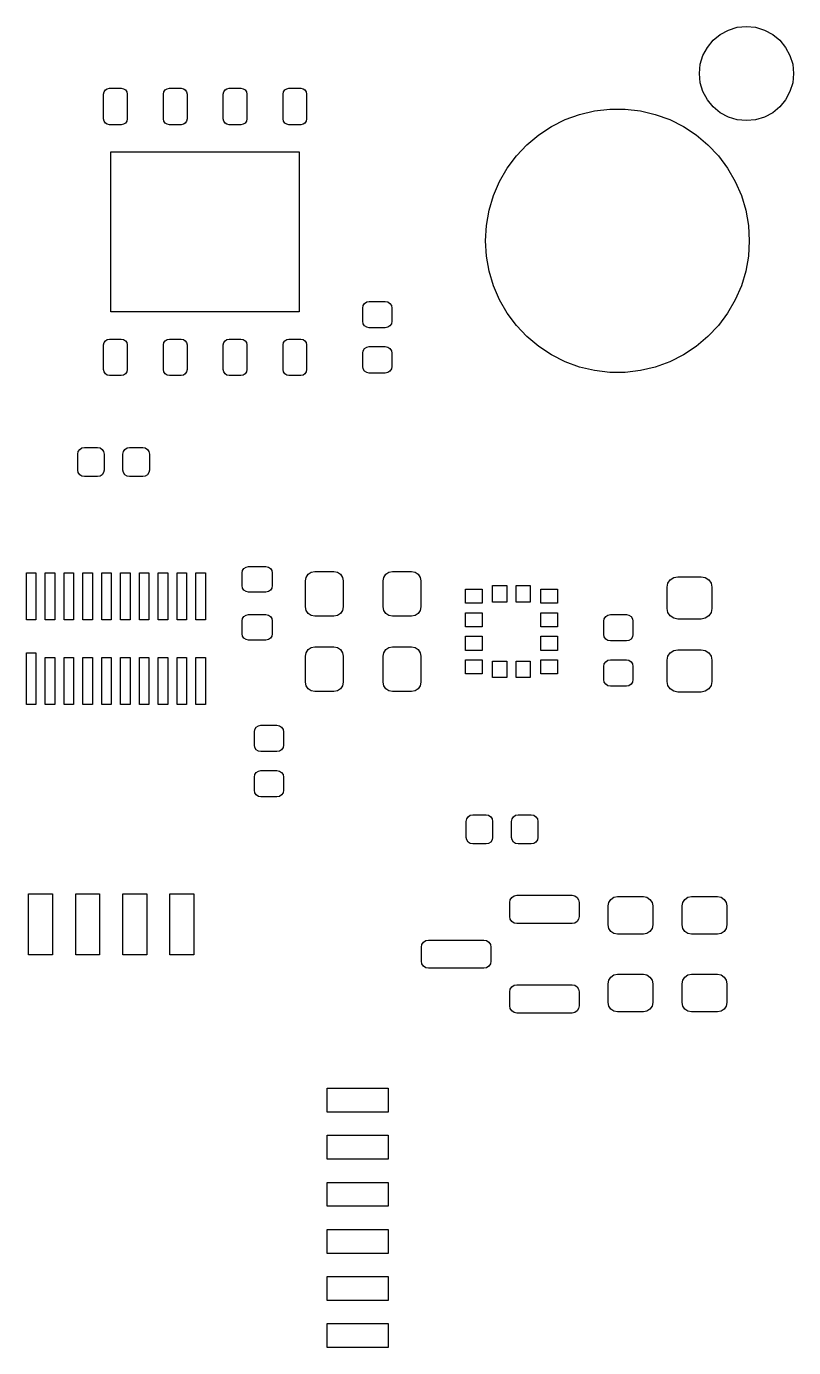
# Model space of a CAD drawing. Extents: x 102.2 to 184.7, y -143.6 to -85.5.
# Drawn here: x 168.45 to 184.74, y -113.5 to -85.45 of the extents above; entities that cross this region are included whole.
import ezdxf

# ---------------------------------------------------------------- set-up
doc = ezdxf.new("R2010")
doc.units = 0
doc.layers.add('BLACK', color=7, linetype='CONTINUOUS')

msp = doc.modelspace()

# ---------------------------------------------------------------- linework, layer by layer
at = {"layer": 'BLACK', "linetype": 'CONTINUOUS'}
for p, q in [((183.184, -85.6185), (183.357, -85.5261)), ((183.357, -85.5261), (183.545, -85.4692)), ((183.545, -85.4692), (183.74, -85.45)), ((183.74, -85.45), (183.935, -85.4692)), ((183.935, -85.4692), (184.123, -85.5261)), ((184.123, -85.5261), (184.296, -85.6185)), ((182.909, -85.8944), (183.033, -85.7429)), ((183.033, -85.7429), (183.184, -85.6185)), ((184.296, -85.6185), (184.447, -85.7429)), ((184.447, -85.7429), (184.571, -85.8944)), ((182.759, -86.2549), (182.816, -86.0673)), ((182.816, -86.0673), (182.909, -85.8944)), ((184.571, -85.8944), (184.664, -86.0673)), ((184.664, -86.0673), (184.721, -86.2549)), ((182.74, -86.45), (182.759, -86.2549)), ((184.721, -86.2549), (184.74, -86.45)), ((182.759, -86.6451), (182.74, -86.45)), ((182.816, -86.8327), (182.759, -86.6451)), ((184.721, -86.6451), (184.664, -86.8327)), ((184.74, -86.45), (184.721, -86.6451)), ((170.09, -86.8875), (170.1, -86.8397)), ((170.09, -87.4125), (170.09, -86.8875)), ((170.1, -86.8397), (170.127, -86.7991)), ((170.127, -86.7991), (170.167, -86.772)), ((170.167, -86.772), (170.215, -86.7625)), ((170.215, -86.7625), (170.465, -86.7625)), ((170.465, -86.7625), (170.513, -86.772)), ((170.513, -86.772), (170.553, -86.7991)), ((170.553, -86.7991), (170.58, -86.8397)), ((170.58, -86.8397), (170.59, -86.8875)), ((170.59, -86.8875), (170.59, -87.4125)), ((171.36, -86.8875), (171.37, -86.8397)), ((171.36, -87.4125), (171.36, -86.8875)), ((171.37, -86.8397), (171.397, -86.7991)), ((171.397, -86.7991), (171.437, -86.772)), ((171.437, -86.772), (171.485, -86.7625)), ((171.485, -86.7625), (171.735, -86.7625)), ((171.735, -86.7625), (171.783, -86.772)), ((171.783, -86.772), (171.823, -86.7991)), ((171.823, -86.7991), (171.85, -86.8397)), ((171.85, -86.8397), (171.86, -86.8875)), ((171.86, -86.8875), (171.86, -87.4125)), ((172.63, -86.8875), (172.64, -86.8397)), ((172.63, -87.4125), (172.63, -86.8875)), ((172.64, -86.8397), (172.667, -86.7991)), ((172.667, -86.7991), (172.707, -86.772)), ((172.707, -86.772), (172.755, -86.7625)), ((172.755, -86.7625), (173.005, -86.7625)), ((173.005, -86.7625), (173.053, -86.772)), ((173.053, -86.772), (173.093, -86.7991)), ((173.093, -86.7991), (173.12, -86.8397)), ((173.12, -86.8397), (173.13, -86.8875)), ((173.13, -86.8875), (173.13, -87.4125)), ((173.9, -86.8875), (173.91, -86.8397)), ((173.9, -87.4125), (173.9, -86.8875)), ((173.91, -86.8397), (173.937, -86.7991)), ((173.937, -86.7991), (173.977, -86.772)), ((173.977, -86.772), (174.025, -86.7625)), ((174.025, -86.7625), (174.275, -86.7625)), ((174.275, -86.7625), (174.323, -86.772)), ((174.323, -86.772), (174.363, -86.7991)), ((174.363, -86.7991), (174.39, -86.8397)), ((174.39, -86.8397), (174.4, -86.8875)), ((174.4, -86.8875), (174.4, -87.4125)), ((182.909, -87.0056), (182.816, -86.8327)), ((184.664, -86.8327), (184.571, -87.0056)), ((180.197, -87.3176), (180.514, -87.2425)), ((180.514, -87.2425), (180.837, -87.2047)), ((180.837, -87.2047), (181.163, -87.2047)), ((181.163, -87.2047), (181.486, -87.2425)), ((181.486, -87.2425), (181.803, -87.3176)), ((183.033, -87.1571), (182.909, -87.0056)), ((183.184, -87.2815), (183.033, -87.1571)), ((184.447, -87.1571), (184.296, -87.2815)), ((184.571, -87.0056), (184.447, -87.1571)), ((170.1, -87.4603), (170.09, -87.4125)), ((170.127, -87.5009), (170.1, -87.4603)), ((170.167, -87.528), (170.127, -87.5009)), ((170.215, -87.5375), (170.167, -87.528)), ((170.513, -87.528), (170.465, -87.5375)), ((170.553, -87.5009), (170.513, -87.528)), ((170.58, -87.4603), (170.553, -87.5009)), ((170.59, -87.4125), (170.58, -87.4603)), ((171.37, -87.4603), (171.36, -87.4125)), ((171.397, -87.5009), (171.37, -87.4603)), ((171.437, -87.528), (171.397, -87.5009)), ((171.485, -87.5375), (171.437, -87.528)), ((171.783, -87.528), (171.735, -87.5375)), ((171.823, -87.5009), (171.783, -87.528)), ((171.85, -87.4603), (171.823, -87.5009)), ((171.86, -87.4125), (171.85, -87.4603)), ((172.64, -87.4603), (172.63, -87.4125)), ((172.667, -87.5009), (172.64, -87.4603)), ((172.707, -87.528), (172.667, -87.5009)), ((172.755, -87.5375), (172.707, -87.528)), ((173.053, -87.528), (173.005, -87.5375)), ((173.093, -87.5009), (173.053, -87.528)), ((173.12, -87.4603), (173.093, -87.5009)), ((173.13, -87.4125), (173.12, -87.4603)), ((173.91, -87.4603), (173.9, -87.4125)), ((173.937, -87.5009), (173.91, -87.4603)), ((173.977, -87.528), (173.937, -87.5009)), ((174.025, -87.5375), (173.977, -87.528)), ((174.323, -87.528), (174.275, -87.5375)), ((174.363, -87.5009), (174.323, -87.528)), ((174.39, -87.4603), (174.363, -87.5009)), ((174.4, -87.4125), (174.39, -87.4603)), ((179.6, -87.5751), (179.891, -87.429)), ((179.891, -87.429), (180.197, -87.3176)), ((181.803, -87.3176), (182.109, -87.429)), ((182.109, -87.429), (182.4, -87.5751)), ((183.357, -87.3739), (183.184, -87.2815)), ((183.545, -87.4308), (183.357, -87.3739)), ((183.74, -87.45), (183.545, -87.4308)), ((183.935, -87.4308), (183.74, -87.45)), ((184.123, -87.3739), (183.935, -87.4308)), ((184.296, -87.2815), (184.123, -87.3739)), ((170.465, -87.5375), (170.215, -87.5375)), ((171.735, -87.5375), (171.485, -87.5375)), ((173.005, -87.5375), (172.755, -87.5375)), ((174.275, -87.5375), (174.025, -87.5375)), ((179.079, -87.9634), (179.328, -87.7541)), ((179.328, -87.7541), (179.6, -87.5751)), ((182.4, -87.5751), (182.672, -87.7541)), ((182.672, -87.7541), (182.921, -87.9634)), ((178.855, -88.2002), (179.079, -87.9634)), ((182.921, -87.9634), (183.145, -88.2002)), ((170.245, -91.5125), (170.245, -88.1125)), ((170.245, -88.1125), (174.245, -88.1125)), ((174.245, -88.1125), (174.245, -91.5125)), ((178.661, -88.4614), (178.855, -88.2002)), ((183.145, -88.2002), (183.339, -88.4614)), ((178.498, -88.7434), (178.661, -88.4614)), ((183.339, -88.4614), (183.502, -88.7434)), ((178.369, -89.0423), (178.498, -88.7434)), ((183.502, -88.7434), (183.631, -89.0423)), ((178.275, -89.3543), (178.369, -89.0423)), ((183.631, -89.0423), (183.725, -89.3543)), ((178.219, -89.6749), (178.275, -89.3543)), ((183.725, -89.3543), (183.781, -89.6749)), ((178.2, -90), (178.219, -89.6749)), ((183.781, -89.6749), (183.8, -90)), ((178.219, -90.3251), (178.2, -90)), ((183.8, -90), (183.781, -90.3251)), ((178.275, -90.6457), (178.219, -90.3251)), ((183.781, -90.3251), (183.725, -90.6457)), ((178.369, -90.9577), (178.275, -90.6457)), ((183.725, -90.6457), (183.631, -90.9577)), ((178.498, -91.2566), (178.369, -90.9577)), ((183.631, -90.9577), (183.502, -91.2566)), ((175.59, -91.43), (175.601, -91.3764)), ((175.59, -91.71), (175.59, -91.43)), ((175.601, -91.3764), (175.631, -91.331)), ((175.631, -91.331), (175.676, -91.3007)), ((175.676, -91.3007), (175.73, -91.29)), ((175.73, -91.29), (176.07, -91.29)), ((176.07, -91.29), (176.124, -91.3007)), ((176.124, -91.3007), (176.169, -91.331)), ((176.169, -91.331), (176.199, -91.3764)), ((176.199, -91.3764), (176.21, -91.43)), ((176.21, -91.43), (176.21, -91.71)), ((178.661, -91.5386), (178.498, -91.2566)), ((183.502, -91.2566), (183.339, -91.5386)), ((174.245, -91.5125), (170.245, -91.5125)), ((175.601, -91.7636), (175.59, -91.71)), ((176.21, -91.71), (176.199, -91.7636)), ((178.855, -91.7998), (178.661, -91.5386)), ((183.339, -91.5386), (183.145, -91.7998)), ((175.631, -91.809), (175.601, -91.7636)), ((175.676, -91.8393), (175.631, -91.809)), ((175.73, -91.85), (175.676, -91.8393)), ((176.07, -91.85), (175.73, -91.85)), ((176.124, -91.8393), (176.07, -91.85)), ((176.169, -91.809), (176.124, -91.8393)), ((176.199, -91.7636), (176.169, -91.809)), ((179.079, -92.0366), (178.855, -91.7998)), ((183.145, -91.7998), (182.921, -92.0366)), ((170.09, -92.2125), (170.1, -92.1647)), ((170.09, -92.7375), (170.09, -92.2125)), ((170.1, -92.1647), (170.127, -92.1241)), ((170.127, -92.1241), (170.167, -92.097)), ((170.167, -92.097), (170.215, -92.0875)), ((170.215, -92.0875), (170.465, -92.0875)), ((170.465, -92.0875), (170.513, -92.097)), ((170.513, -92.097), (170.553, -92.1241)), ((170.553, -92.1241), (170.58, -92.1647)), ((170.58, -92.1647), (170.59, -92.2125)), ((170.59, -92.2125), (170.59, -92.7375)), ((171.36, -92.2125), (171.37, -92.1647)), ((171.36, -92.7375), (171.36, -92.2125)), ((171.37, -92.1647), (171.397, -92.1241)), ((171.397, -92.1241), (171.437, -92.097)), ((171.437, -92.097), (171.485, -92.0875)), ((171.485, -92.0875), (171.735, -92.0875)), ((171.735, -92.0875), (171.783, -92.097)), ((171.783, -92.097), (171.823, -92.1241)), ((171.823, -92.1241), (171.85, -92.1647)), ((171.85, -92.1647), (171.86, -92.2125)), ((171.86, -92.2125), (171.86, -92.7375)), ((172.63, -92.2125), (172.64, -92.1647)), ((172.63, -92.7375), (172.63, -92.2125)), ((172.64, -92.1647), (172.667, -92.1241)), ((172.667, -92.1241), (172.707, -92.097)), ((172.707, -92.097), (172.755, -92.0875)), ((172.755, -92.0875), (173.005, -92.0875)), ((173.005, -92.0875), (173.053, -92.097)), ((173.053, -92.097), (173.093, -92.1241)), ((173.093, -92.1241), (173.12, -92.1647)), ((173.12, -92.1647), (173.13, -92.2125)), ((173.13, -92.2125), (173.13, -92.7375)), ((173.9, -92.2125), (173.91, -92.1647)), ((173.9, -92.7375), (173.9, -92.2125)), ((173.91, -92.1647), (173.937, -92.1241)), ((173.937, -92.1241), (173.977, -92.097)), ((173.977, -92.097), (174.025, -92.0875)), ((174.025, -92.0875), (174.275, -92.0875)), ((174.275, -92.0875), (174.323, -92.097)), ((174.323, -92.097), (174.363, -92.1241)), ((174.363, -92.1241), (174.39, -92.1647)), ((174.39, -92.1647), (174.4, -92.2125)), ((174.4, -92.2125), (174.4, -92.7375)), ((175.601, -92.3364), (175.631, -92.291)), ((175.631, -92.291), (175.676, -92.2607)), ((175.676, -92.2607), (175.73, -92.25)), ((175.73, -92.25), (176.07, -92.25)), ((176.07, -92.25), (176.124, -92.2607)), ((176.124, -92.2607), (176.169, -92.291)), ((176.169, -92.291), (176.199, -92.3364)), ((179.328, -92.2459), (179.079, -92.0366)), ((179.6, -92.4249), (179.328, -92.2459)), ((182.672, -92.2459), (182.4, -92.4249)), ((182.921, -92.0366), (182.672, -92.2459)), ((175.59, -92.39), (175.601, -92.3364)), ((175.59, -92.67), (175.59, -92.39)), ((176.199, -92.3364), (176.21, -92.39)), ((176.21, -92.39), (176.21, -92.67)), ((179.891, -92.571), (179.6, -92.4249)), ((180.197, -92.6824), (179.891, -92.571)), ((182.109, -92.571), (181.803, -92.6824)), ((182.4, -92.4249), (182.109, -92.571)), ((170.1, -92.7853), (170.09, -92.7375)), ((170.127, -92.8259), (170.1, -92.7853)), ((170.167, -92.853), (170.127, -92.8259)), ((170.215, -92.8625), (170.167, -92.853)), ((170.513, -92.853), (170.465, -92.8625)), ((170.553, -92.8259), (170.513, -92.853)), ((170.58, -92.7853), (170.553, -92.8259)), ((170.59, -92.7375), (170.58, -92.7853)), ((171.37, -92.7853), (171.36, -92.7375)), ((171.397, -92.8259), (171.37, -92.7853)), ((171.437, -92.853), (171.397, -92.8259)), ((171.485, -92.8625), (171.437, -92.853)), ((171.783, -92.853), (171.735, -92.8625)), ((171.823, -92.8259), (171.783, -92.853)), ((171.85, -92.7853), (171.823, -92.8259)), ((171.86, -92.7375), (171.85, -92.7853)), ((172.64, -92.7853), (172.63, -92.7375)), ((172.667, -92.8259), (172.64, -92.7853)), ((172.707, -92.853), (172.667, -92.8259)), ((172.755, -92.8625), (172.707, -92.853)), ((173.053, -92.853), (173.005, -92.8625)), ((173.093, -92.8259), (173.053, -92.853)), ((173.12, -92.7853), (173.093, -92.8259)), ((173.13, -92.7375), (173.12, -92.7853)), ((173.91, -92.7853), (173.9, -92.7375)), ((173.937, -92.8259), (173.91, -92.7853)), ((173.977, -92.853), (173.937, -92.8259)), ((174.025, -92.8625), (173.977, -92.853)), ((174.323, -92.853), (174.275, -92.8625)), ((174.363, -92.8259), (174.323, -92.853)), ((174.39, -92.7853), (174.363, -92.8259)), ((174.4, -92.7375), (174.39, -92.7853)), ((175.601, -92.7236), (175.59, -92.67)), ((175.631, -92.769), (175.601, -92.7236)), ((175.676, -92.7993), (175.631, -92.769)), ((175.73, -92.81), (175.676, -92.7993)), ((176.07, -92.81), (175.73, -92.81)), ((176.124, -92.7993), (176.07, -92.81)), ((176.169, -92.769), (176.124, -92.7993)), ((176.199, -92.7236), (176.169, -92.769)), ((176.21, -92.67), (176.199, -92.7236)), ((180.514, -92.7575), (180.197, -92.6824)), ((180.837, -92.7953), (180.514, -92.7575)), ((181.163, -92.7953), (180.837, -92.7953)), ((181.486, -92.7575), (181.163, -92.7953)), ((181.803, -92.6824), (181.486, -92.7575)), ((170.465, -92.8625), (170.215, -92.8625)), ((171.735, -92.8625), (171.485, -92.8625)), ((173.005, -92.8625), (172.755, -92.8625)), ((174.275, -92.8625), (174.025, -92.8625)), ((169.54, -94.53), (169.551, -94.4764)), ((169.54, -94.87), (169.54, -94.53)), ((169.551, -94.4764), (169.581, -94.431)), ((169.581, -94.431), (169.626, -94.4007)), ((169.626, -94.4007), (169.68, -94.39)), ((169.68, -94.39), (169.96, -94.39)), ((169.96, -94.39), (170.014, -94.4007)), ((170.014, -94.4007), (170.059, -94.431)), ((170.059, -94.431), (170.089, -94.4764)), ((170.089, -94.4764), (170.1, -94.53)), ((170.1, -94.53), (170.1, -94.87)), ((170.5, -94.53), (170.511, -94.4764)), ((170.5, -94.87), (170.5, -94.53)), ((170.511, -94.4764), (170.541, -94.431)), ((170.541, -94.431), (170.586, -94.4007)), ((170.586, -94.4007), (170.64, -94.39)), ((170.64, -94.39), (170.92, -94.39)), ((170.92, -94.39), (170.974, -94.4007)), ((170.974, -94.4007), (171.019, -94.431)), ((171.019, -94.431), (171.049, -94.4764)), ((171.049, -94.4764), (171.06, -94.53)), ((171.06, -94.53), (171.06, -94.87)), ((169.551, -94.9236), (169.54, -94.87)), ((169.581, -94.969), (169.551, -94.9236)), ((169.626, -94.9993), (169.581, -94.969)), ((169.68, -95.01), (169.626, -94.9993)), ((169.96, -95.01), (169.68, -95.01)), ((170.014, -94.9993), (169.96, -95.01)), ((170.059, -94.969), (170.014, -94.9993)), ((170.089, -94.9236), (170.059, -94.969)), ((170.1, -94.87), (170.089, -94.9236)), ((170.511, -94.9236), (170.5, -94.87)), ((170.541, -94.969), (170.511, -94.9236)), ((170.586, -94.9993), (170.541, -94.969)), ((170.64, -95.01), (170.586, -94.9993)), ((170.92, -95.01), (170.64, -95.01)), ((170.974, -94.9993), (170.92, -95.01)), ((171.019, -94.969), (170.974, -94.9993)), ((171.049, -94.9236), (171.019, -94.969)), ((171.06, -94.87), (171.049, -94.9236)), ((168.45, -98.05), (168.45, -97.05)), ((168.45, -97.05), (168.65, -97.05)), ((168.65, -97.05), (168.65, -98.05)), ((168.85, -98.05), (168.85, -97.05)), ((168.85, -97.05), (169.05, -97.05)), ((169.05, -97.05), (169.05, -98.05)), ((169.25, -98.05), (169.25, -97.05)), ((169.25, -97.05), (169.45, -97.05)), ((169.45, -97.05), (169.45, -98.05)), ((169.65, -98.05), (169.65, -97.05)), ((169.65, -97.05), (169.85, -97.05)), ((169.85, -97.05), (169.85, -98.05)), ((170.05, -98.05), (170.05, -97.05)), ((170.05, -97.05), (170.25, -97.05)), ((170.25, -97.05), (170.25, -98.05)), ((170.45, -98.05), (170.45, -97.05)), ((170.45, -97.05), (170.65, -97.05)), ((170.65, -97.05), (170.65, -98.05)), ((170.85, -98.05), (170.85, -97.05)), ((170.85, -97.05), (171.05, -97.05)), ((171.05, -97.05), (171.05, -98.05)), ((171.25, -98.05), (171.25, -97.05)), ((171.25, -97.05), (171.45, -97.05)), ((171.45, -97.05), (171.45, -98.05)), ((171.65, -98.05), (171.65, -97.05)), ((171.65, -97.05), (171.85, -97.05)), ((171.85, -97.05), (171.85, -98.05)), ((172.05, -98.05), (172.05, -97.05)), ((172.05, -97.05), (172.25, -97.05)), ((172.25, -97.05), (172.25, -98.05)), ((173.03, -97.055), (173.04, -97.0033)), ((173.03, -97.325), (173.03, -97.055)), ((173.04, -97.0033), (173.07, -96.9595)), ((173.07, -96.9595), (173.113, -96.9303)), ((173.113, -96.9303), (173.165, -96.92)), ((173.165, -96.92), (173.535, -96.92)), ((173.535, -96.92), (173.587, -96.9303)), ((173.587, -96.9303), (173.63, -96.9595)), ((173.63, -96.9595), (173.66, -97.0033)), ((173.66, -97.0033), (173.67, -97.055)), ((173.67, -97.055), (173.67, -97.325)), ((174.434, -97.0836), (174.498, -97.0402)), ((174.498, -97.0402), (174.575, -97.025)), ((174.575, -97.025), (174.975, -97.025)), ((174.975, -97.025), (175.052, -97.0402)), ((175.052, -97.0402), (175.116, -97.0836)), ((176.084, -97.0836), (176.148, -97.0402)), ((176.148, -97.0402), (176.225, -97.025)), ((176.225, -97.025), (176.625, -97.025)), ((176.625, -97.025), (176.702, -97.0402)), ((176.702, -97.0402), (176.766, -97.0836)), ((173.04, -97.3767), (173.03, -97.325)), ((173.67, -97.325), (173.66, -97.3767)), ((174.375, -97.225), (174.39, -97.1485)), ((174.375, -97.775), (174.375, -97.225)), ((174.39, -97.1485), (174.434, -97.0836)), ((175.116, -97.0836), (175.16, -97.1485)), ((175.16, -97.1485), (175.175, -97.225)), ((175.175, -97.225), (175.175, -97.775)), ((176.025, -97.225), (176.04, -97.1485)), ((176.025, -97.775), (176.025, -97.225)), ((176.04, -97.1485), (176.084, -97.0836)), ((176.766, -97.0836), (176.81, -97.1485)), ((176.81, -97.1485), (176.825, -97.225)), ((176.825, -97.225), (176.825, -97.775)), ((178.35, -97.675), (178.35, -97.325)), ((178.35, -97.325), (178.65, -97.325)), ((178.65, -97.325), (178.65, -97.675)), ((178.85, -97.675), (178.85, -97.325)), ((178.85, -97.325), (179.15, -97.325)), ((179.15, -97.325), (179.15, -97.675)), ((182.055, -97.36), (182.072, -97.2739)), ((182.072, -97.2739), (182.121, -97.2009)), ((182.121, -97.2009), (182.194, -97.1521)), ((182.194, -97.1521), (182.28, -97.135)), ((182.28, -97.135), (182.78, -97.135)), ((182.78, -97.135), (182.866, -97.1521)), ((182.866, -97.1521), (182.939, -97.2009)), ((182.939, -97.2009), (182.988, -97.2739)), ((182.988, -97.2739), (183.005, -97.36)), ((173.07, -97.4205), (173.04, -97.3767)), ((173.113, -97.4497), (173.07, -97.4205)), ((173.165, -97.46), (173.113, -97.4497)), ((173.535, -97.46), (173.165, -97.46)), ((173.587, -97.4497), (173.535, -97.46)), ((173.63, -97.4205), (173.587, -97.4497)), ((173.66, -97.3767), (173.63, -97.4205)), ((177.775, -97.7), (177.775, -97.4)), ((177.775, -97.4), (178.125, -97.4)), ((178.125, -97.4), (178.125, -97.7)), ((179.375, -97.7), (179.375, -97.4)), ((179.375, -97.4), (179.725, -97.4)), ((179.725, -97.4), (179.725, -97.7)), ((182.055, -97.81), (182.055, -97.36)), ((183.005, -97.36), (183.005, -97.81)), ((174.39, -97.8515), (174.375, -97.775)), ((174.434, -97.9164), (174.39, -97.8515)), ((175.16, -97.8515), (175.116, -97.9164)), ((175.175, -97.775), (175.16, -97.8515)), ((176.04, -97.8515), (176.025, -97.775)), ((176.084, -97.9164), (176.04, -97.8515)), ((176.81, -97.8515), (176.766, -97.9164)), ((176.825, -97.775), (176.81, -97.8515)), ((178.125, -97.7), (177.775, -97.7)), ((177.775, -98.2), (177.775, -97.9)), ((177.775, -97.9), (178.125, -97.9)), ((178.125, -97.9), (178.125, -98.2)), ((178.65, -97.675), (178.35, -97.675)), ((179.15, -97.675), (178.85, -97.675)), ((179.725, -97.7), (179.375, -97.7)), ((179.375, -98.2), (179.375, -97.9)), ((179.375, -97.9), (179.725, -97.9)), ((179.725, -97.9), (179.725, -98.2)), ((182.072, -97.8961), (182.055, -97.81)), ((182.121, -97.9691), (182.072, -97.8961)), ((182.988, -97.8961), (182.939, -97.9691)), ((183.005, -97.81), (182.988, -97.8961)), ((168.65, -98.05), (168.45, -98.05)), ((169.05, -98.05), (168.85, -98.05)), ((169.45, -98.05), (169.25, -98.05)), ((169.85, -98.05), (169.65, -98.05)), ((170.25, -98.05), (170.05, -98.05)), ((170.65, -98.05), (170.45, -98.05)), ((171.05, -98.05), (170.85, -98.05)), ((171.45, -98.05), (171.25, -98.05)), ((171.85, -98.05), (171.65, -98.05)), ((172.25, -98.05), (172.05, -98.05)), ((173.03, -98.075), (173.04, -98.0233)), ((173.03, -98.345), (173.03, -98.075)), ((173.04, -98.0233), (173.07, -97.9795)), ((173.07, -97.9795), (173.113, -97.9503)), ((173.113, -97.9503), (173.165, -97.94)), ((173.165, -97.94), (173.535, -97.94)), ((173.535, -97.94), (173.587, -97.9503)), ((173.587, -97.9503), (173.63, -97.9795)), ((173.63, -97.9795), (173.66, -98.0233)), ((173.66, -98.0233), (173.67, -98.075)), ((173.67, -98.075), (173.67, -98.345)), ((174.498, -97.9598), (174.434, -97.9164)), ((174.575, -97.975), (174.498, -97.9598)), ((174.975, -97.975), (174.575, -97.975)), ((175.052, -97.9598), (174.975, -97.975)), ((175.116, -97.9164), (175.052, -97.9598)), ((176.148, -97.9598), (176.084, -97.9164)), ((176.225, -97.975), (176.148, -97.9598)), ((176.625, -97.975), (176.225, -97.975)), ((176.702, -97.9598), (176.625, -97.975)), ((176.766, -97.9164), (176.702, -97.9598)), ((180.71, -98.08), (180.721, -98.0264)), ((180.71, -98.36), (180.71, -98.08)), ((180.721, -98.0264), (180.751, -97.981)), ((180.751, -97.981), (180.796, -97.9507)), ((180.796, -97.9507), (180.85, -97.94)), ((180.85, -97.94), (181.19, -97.94)), ((181.19, -97.94), (181.244, -97.9507)), ((181.244, -97.9507), (181.289, -97.981)), ((181.289, -97.981), (181.319, -98.0264)), ((181.319, -98.0264), (181.33, -98.08)), ((181.33, -98.08), (181.33, -98.36)), ((182.194, -98.0179), (182.121, -97.9691)), ((182.28, -98.035), (182.194, -98.0179)), ((182.78, -98.035), (182.28, -98.035)), ((182.866, -98.0179), (182.78, -98.035)), ((182.939, -97.9691), (182.866, -98.0179)), ((173.04, -98.3967), (173.03, -98.345)), ((173.07, -98.4405), (173.04, -98.3967)), ((173.113, -98.4697), (173.07, -98.4405)), ((173.63, -98.4405), (173.587, -98.4697)), ((173.66, -98.3967), (173.63, -98.4405)), ((173.67, -98.345), (173.66, -98.3967)), ((178.125, -98.2), (177.775, -98.2)), ((177.775, -98.7), (177.775, -98.4)), ((177.775, -98.4), (178.125, -98.4)), ((178.125, -98.4), (178.125, -98.7)), ((179.725, -98.2), (179.375, -98.2)), ((179.375, -98.7), (179.375, -98.4)), ((179.375, -98.4), (179.725, -98.4)), ((179.725, -98.4), (179.725, -98.7)), ((180.721, -98.4136), (180.71, -98.36)), ((180.751, -98.459), (180.721, -98.4136)), ((180.796, -98.4893), (180.751, -98.459)), ((181.289, -98.459), (181.244, -98.4893)), ((181.319, -98.4136), (181.289, -98.459)), ((181.33, -98.36), (181.319, -98.4136)), ((168.45, -99.85), (168.45, -98.75)), ((168.45, -98.75), (168.65, -98.75)), ((168.65, -98.75), (168.65, -99.85)), ((173.165, -98.48), (173.113, -98.4697)), ((173.535, -98.48), (173.165, -98.48)), ((173.587, -98.4697), (173.535, -98.48)), ((174.375, -98.825), (174.39, -98.7485)), ((174.39, -98.7485), (174.434, -98.6836)), ((174.434, -98.6836), (174.498, -98.6402)), ((174.498, -98.6402), (174.575, -98.625)), ((174.575, -98.625), (174.975, -98.625)), ((174.975, -98.625), (175.052, -98.6402)), ((175.052, -98.6402), (175.116, -98.6836)), ((175.116, -98.6836), (175.16, -98.7485)), ((175.16, -98.7485), (175.175, -98.825)), ((176.025, -98.825), (176.04, -98.7485)), ((176.04, -98.7485), (176.084, -98.6836)), ((176.084, -98.6836), (176.148, -98.6402)), ((176.148, -98.6402), (176.225, -98.625)), ((176.225, -98.625), (176.625, -98.625)), ((176.625, -98.625), (176.702, -98.6402)), ((176.702, -98.6402), (176.766, -98.6836)), ((176.766, -98.6836), (176.81, -98.7485)), ((176.81, -98.7485), (176.825, -98.825)), ((178.125, -98.7), (177.775, -98.7)), ((179.725, -98.7), (179.375, -98.7)), ((180.85, -98.5), (180.796, -98.4893)), ((181.19, -98.5), (180.85, -98.5)), ((181.244, -98.4893), (181.19, -98.5)), ((182.121, -98.7509), (182.194, -98.7021)), ((182.194, -98.7021), (182.28, -98.685)), ((182.28, -98.685), (182.78, -98.685)), ((182.78, -98.685), (182.866, -98.7021)), ((182.866, -98.7021), (182.939, -98.7509)), ((168.85, -99.85), (168.85, -98.85)), ((168.85, -98.85), (169.05, -98.85)), ((169.05, -98.85), (169.05, -99.85)), ((169.25, -99.85), (169.25, -98.85)), ((169.25, -98.85), (169.45, -98.85)), ((169.45, -98.85), (169.45, -99.85)), ((169.65, -99.85), (169.65, -98.85)), ((169.65, -98.85), (169.85, -98.85)), ((169.85, -98.85), (169.85, -99.85)), ((170.05, -99.85), (170.05, -98.85)), ((170.05, -98.85), (170.25, -98.85)), ((170.25, -98.85), (170.25, -99.85)), ((170.45, -99.85), (170.45, -98.85)), ((170.45, -98.85), (170.65, -98.85)), ((170.65, -98.85), (170.65, -99.85)), ((170.85, -99.85), (170.85, -98.85)), ((170.85, -98.85), (171.05, -98.85)), ((171.05, -98.85), (171.05, -99.85)), ((171.25, -99.85), (171.25, -98.85)), ((171.25, -98.85), (171.45, -98.85)), ((171.45, -98.85), (171.45, -99.85)), ((171.65, -99.85), (171.65, -98.85)), ((171.65, -98.85), (171.85, -98.85)), ((171.85, -98.85), (171.85, -99.85)), ((172.05, -99.85), (172.05, -98.85)), ((172.05, -98.85), (172.25, -98.85)), ((172.25, -98.85), (172.25, -99.85)), ((174.375, -99.375), (174.375, -98.825)), ((175.175, -98.825), (175.175, -99.375)), ((176.025, -99.375), (176.025, -98.825)), ((176.825, -98.825), (176.825, -99.375)), ((177.775, -99.2), (177.775, -98.9)), ((177.775, -98.9), (178.125, -98.9)), ((178.125, -98.9), (178.125, -99.2)), ((178.35, -99.275), (178.35, -98.925)), ((178.35, -98.925), (178.65, -98.925)), ((178.65, -98.925), (178.65, -99.275)), ((178.85, -99.275), (178.85, -98.925)), ((178.85, -98.925), (179.15, -98.925)), ((179.15, -98.925), (179.15, -99.275)), ((179.375, -99.2), (179.375, -98.9)), ((179.375, -98.9), (179.725, -98.9)), ((179.725, -98.9), (179.725, -99.2)), ((180.71, -99.04), (180.721, -98.9864)), ((180.721, -98.9864), (180.751, -98.941)), ((180.751, -98.941), (180.796, -98.9107)), ((180.796, -98.9107), (180.85, -98.9)), ((180.85, -98.9), (181.19, -98.9)), ((181.19, -98.9), (181.244, -98.9107)), ((181.244, -98.9107), (181.289, -98.941)), ((181.289, -98.941), (181.319, -98.9864)), ((181.319, -98.9864), (181.33, -99.04)), ((182.055, -98.91), (182.072, -98.8239)), ((182.055, -99.36), (182.055, -98.91)), ((182.072, -98.8239), (182.121, -98.7509)), ((182.939, -98.7509), (182.988, -98.8239)), ((182.988, -98.8239), (183.005, -98.91)), ((183.005, -98.91), (183.005, -99.36)), ((178.125, -99.2), (177.775, -99.2)), ((178.65, -99.275), (178.35, -99.275)), ((179.15, -99.275), (178.85, -99.275)), ((179.725, -99.2), (179.375, -99.2)), ((180.71, -99.32), (180.71, -99.04)), ((181.33, -99.04), (181.33, -99.32)), ((174.39, -99.4515), (174.375, -99.375)), ((174.434, -99.5164), (174.39, -99.4515)), ((174.498, -99.5598), (174.434, -99.5164)), ((174.575, -99.575), (174.498, -99.5598)), ((174.975, -99.575), (174.575, -99.575)), ((175.052, -99.5598), (174.975, -99.575)), ((175.116, -99.5164), (175.052, -99.5598)), ((175.16, -99.4515), (175.116, -99.5164)), ((175.175, -99.375), (175.16, -99.4515)), ((176.04, -99.4515), (176.025, -99.375)), ((176.084, -99.5164), (176.04, -99.4515)), ((176.148, -99.5598), (176.084, -99.5164)), ((176.225, -99.575), (176.148, -99.5598)), ((176.625, -99.575), (176.225, -99.575)), ((176.702, -99.5598), (176.625, -99.575)), ((176.766, -99.5164), (176.702, -99.5598)), ((176.81, -99.4515), (176.766, -99.5164)), ((176.825, -99.375), (176.81, -99.4515)), ((180.721, -99.3736), (180.71, -99.32)), ((180.751, -99.419), (180.721, -99.3736)), ((180.796, -99.4493), (180.751, -99.419)), ((180.85, -99.46), (180.796, -99.4493)), ((181.19, -99.46), (180.85, -99.46)), ((181.244, -99.4493), (181.19, -99.46)), ((181.289, -99.419), (181.244, -99.4493)), ((181.319, -99.3736), (181.289, -99.419)), ((181.33, -99.32), (181.319, -99.3736)), ((182.072, -99.4461), (182.055, -99.36)), ((182.121, -99.5191), (182.072, -99.4461)), ((182.194, -99.5679), (182.121, -99.5191)), ((182.28, -99.585), (182.194, -99.5679)), ((182.78, -99.585), (182.28, -99.585)), ((182.866, -99.5679), (182.78, -99.585)), ((182.939, -99.5191), (182.866, -99.5679)), ((182.988, -99.4461), (182.939, -99.5191)), ((183.005, -99.36), (182.988, -99.4461)), ((168.65, -99.85), (168.45, -99.85)), ((169.05, -99.85), (168.85, -99.85)), ((169.45, -99.85), (169.25, -99.85)), ((169.85, -99.85), (169.65, -99.85)), ((170.25, -99.85), (170.05, -99.85)), ((170.65, -99.85), (170.45, -99.85)), ((171.05, -99.85), (170.85, -99.85)), ((171.45, -99.85), (171.25, -99.85)), ((171.85, -99.85), (171.65, -99.85)), ((172.25, -99.85), (172.05, -99.85)), ((173.29, -100.43), (173.301, -100.376)), ((173.29, -100.71), (173.29, -100.43)), ((173.301, -100.376), (173.331, -100.331)), ((173.331, -100.331), (173.376, -100.301)), ((173.376, -100.301), (173.43, -100.29)), ((173.43, -100.29), (173.77, -100.29)), ((173.77, -100.29), (173.824, -100.301)), ((173.824, -100.301), (173.869, -100.331)), ((173.869, -100.331), (173.899, -100.376)), ((173.899, -100.376), (173.91, -100.43)), ((173.91, -100.43), (173.91, -100.71)), ((173.301, -100.764), (173.29, -100.71)), ((173.91, -100.71), (173.899, -100.764)), ((173.331, -100.809), (173.301, -100.764)), ((173.376, -100.839), (173.331, -100.809)), ((173.43, -100.85), (173.376, -100.839)), ((173.77, -100.85), (173.43, -100.85)), ((173.824, -100.839), (173.77, -100.85)), ((173.869, -100.809), (173.824, -100.839)), ((173.899, -100.764), (173.869, -100.809)), ((173.331, -101.291), (173.376, -101.261)), ((173.376, -101.261), (173.43, -101.25)), ((173.43, -101.25), (173.77, -101.25)), ((173.77, -101.25), (173.824, -101.261)), ((173.824, -101.261), (173.869, -101.291)), ((173.29, -101.39), (173.301, -101.336)), ((173.29, -101.67), (173.29, -101.39)), ((173.301, -101.336), (173.331, -101.291)), ((173.869, -101.291), (173.899, -101.336)), ((173.899, -101.336), (173.91, -101.39)), ((173.91, -101.39), (173.91, -101.67)), ((173.301, -101.724), (173.29, -101.67)), ((173.331, -101.769), (173.301, -101.724)), ((173.376, -101.799), (173.331, -101.769)), ((173.43, -101.81), (173.376, -101.799)), ((173.77, -101.81), (173.43, -101.81)), ((173.824, -101.799), (173.77, -101.81)), ((173.869, -101.769), (173.824, -101.799)), ((173.899, -101.724), (173.869, -101.769)), ((173.91, -101.67), (173.899, -101.724)), ((177.79, -102.33), (177.801, -102.276)), ((177.79, -102.67), (177.79, -102.33)), ((177.801, -102.276), (177.831, -102.231)), ((177.831, -102.231), (177.876, -102.201)), ((177.876, -102.201), (177.93, -102.19)), ((177.93, -102.19), (178.21, -102.19)), ((178.21, -102.19), (178.264, -102.201)), ((178.264, -102.201), (178.309, -102.231)), ((178.309, -102.231), (178.339, -102.276)), ((178.339, -102.276), (178.35, -102.33)), ((178.35, -102.33), (178.35, -102.67)), ((178.75, -102.33), (178.761, -102.276)), ((178.75, -102.67), (178.75, -102.33)), ((178.761, -102.276), (178.791, -102.231)), ((178.791, -102.231), (178.836, -102.201)), ((178.836, -102.201), (178.89, -102.19)), ((178.89, -102.19), (179.17, -102.19)), ((179.17, -102.19), (179.224, -102.201)), ((179.224, -102.201), (179.269, -102.231)), ((179.269, -102.231), (179.299, -102.276)), ((179.299, -102.276), (179.31, -102.33)), ((179.31, -102.33), (179.31, -102.67)), ((177.801, -102.724), (177.79, -102.67)), ((178.35, -102.67), (178.339, -102.724)), ((178.761, -102.724), (178.75, -102.67)), ((179.31, -102.67), (179.299, -102.724)), ((177.831, -102.769), (177.801, -102.724)), ((177.876, -102.799), (177.831, -102.769)), ((177.93, -102.81), (177.876, -102.799)), ((178.21, -102.81), (177.93, -102.81)), ((178.264, -102.799), (178.21, -102.81)), ((178.309, -102.769), (178.264, -102.799)), ((178.339, -102.724), (178.309, -102.769)), ((178.791, -102.769), (178.761, -102.724)), ((178.836, -102.799), (178.791, -102.769)), ((178.89, -102.81), (178.836, -102.799)), ((179.17, -102.81), (178.89, -102.81)), ((179.224, -102.799), (179.17, -102.81)), ((179.269, -102.769), (179.224, -102.799)), ((179.299, -102.724), (179.269, -102.769)), ((168.496, -105.163), (168.496, -103.867)), ((168.496, -103.867), (169.004, -103.867)), ((169.004, -103.867), (169.004, -105.163)), ((169.496, -105.163), (169.496, -103.867)), ((169.496, -103.867), (170.004, -103.867)), ((170.004, -103.867), (170.004, -105.163)), ((170.496, -105.163), (170.496, -103.867)), ((170.496, -103.867), (171.004, -103.867)), ((171.004, -103.867), (171.004, -105.163)), ((171.496, -105.163), (171.496, -103.867)), ((171.496, -103.867), (172.004, -103.867)), ((172.004, -103.867), (172.004, -105.163)), ((178.713, -104.05), (178.724, -103.993)), ((178.713, -104.35), (178.713, -104.05)), ((178.724, -103.993), (178.756, -103.944)), ((178.756, -103.944), (178.805, -103.911)), ((178.805, -103.911), (178.862, -103.9)), ((178.862, -103.9), (180.037, -103.9)), ((180.037, -103.9), (180.095, -103.911)), ((180.095, -103.911), (180.144, -103.944)), ((180.144, -103.944), (180.176, -103.993)), ((180.176, -103.993), (180.188, -104.05)), ((180.188, -104.05), (180.188, -104.35)), ((180.8, -104.127), (180.815, -104.05)), ((180.815, -104.05), (180.859, -103.986)), ((180.859, -103.986), (180.923, -103.942)), ((180.923, -103.942), (181, -103.927)), ((181, -103.927), (181.55, -103.927)), ((181.55, -103.927), (181.627, -103.942)), ((181.627, -103.942), (181.691, -103.986)), ((181.691, -103.986), (181.735, -104.05)), ((181.735, -104.05), (181.75, -104.127)), ((182.375, -104.127), (182.39, -104.05)), ((182.39, -104.05), (182.434, -103.986)), ((182.434, -103.986), (182.498, -103.942)), ((182.498, -103.942), (182.575, -103.927)), ((182.575, -103.927), (183.125, -103.927)), ((183.125, -103.927), (183.202, -103.942)), ((183.202, -103.942), (183.266, -103.986)), ((183.266, -103.986), (183.31, -104.05)), ((183.31, -104.05), (183.325, -104.127)), ((178.724, -104.407), (178.713, -104.35)), ((180.188, -104.35), (180.176, -104.407)), ((180.8, -104.527), (180.8, -104.127)), ((181.75, -104.127), (181.75, -104.527)), ((182.375, -104.527), (182.375, -104.127)), ((183.325, -104.127), (183.325, -104.527)), ((178.756, -104.456), (178.724, -104.407)), ((178.805, -104.489), (178.756, -104.456)), ((178.862, -104.5), (178.805, -104.489)), ((180.037, -104.5), (178.862, -104.5)), ((180.095, -104.489), (180.037, -104.5)), ((180.144, -104.456), (180.095, -104.489)), ((180.176, -104.407), (180.144, -104.456)), ((180.815, -104.604), (180.8, -104.527)), ((180.859, -104.668), (180.815, -104.604)), ((181.735, -104.604), (181.691, -104.668)), ((181.75, -104.527), (181.735, -104.604)), ((182.39, -104.604), (182.375, -104.527)), ((182.434, -104.668), (182.39, -104.604)), ((183.31, -104.604), (183.266, -104.668)), ((183.325, -104.527), (183.31, -104.604)), ((176.849, -104.943), (176.881, -104.894)), ((176.881, -104.894), (176.93, -104.861)), ((176.93, -104.861), (176.987, -104.85)), ((176.987, -104.85), (178.162, -104.85)), ((178.162, -104.85), (178.22, -104.861)), ((178.22, -104.861), (178.269, -104.894)), ((178.269, -104.894), (178.301, -104.943)), ((180.923, -104.712), (180.859, -104.668)), ((181, -104.727), (180.923, -104.712)), ((181.55, -104.727), (181, -104.727)), ((181.627, -104.712), (181.55, -104.727)), ((181.691, -104.668), (181.627, -104.712)), ((182.498, -104.712), (182.434, -104.668)), ((182.575, -104.727), (182.498, -104.712)), ((183.125, -104.727), (182.575, -104.727)), ((183.202, -104.712), (183.125, -104.727)), ((183.266, -104.668), (183.202, -104.712)), ((169.004, -105.163), (168.496, -105.163)), ((170.004, -105.163), (169.496, -105.163)), ((171.004, -105.163), (170.496, -105.163)), ((172.004, -105.163), (171.496, -105.163)), ((176.838, -105), (176.849, -104.943)), ((176.838, -105.3), (176.838, -105)), ((178.301, -104.943), (178.312, -105)), ((178.312, -105), (178.312, -105.3)), ((176.849, -105.357), (176.838, -105.3)), ((176.881, -105.406), (176.849, -105.357)), ((176.93, -105.439), (176.881, -105.406)), ((176.987, -105.45), (176.93, -105.439)), ((178.162, -105.45), (176.987, -105.45)), ((178.22, -105.439), (178.162, -105.45)), ((178.269, -105.406), (178.22, -105.439)), ((178.301, -105.357), (178.269, -105.406)), ((178.312, -105.3), (178.301, -105.357)), ((180.8, -105.777), (180.815, -105.7)), ((180.815, -105.7), (180.859, -105.636)), ((180.859, -105.636), (180.923, -105.592)), ((180.923, -105.592), (181, -105.577)), ((181, -105.577), (181.55, -105.577)), ((181.55, -105.577), (181.627, -105.592)), ((181.627, -105.592), (181.691, -105.636)), ((181.691, -105.636), (181.735, -105.7)), ((181.735, -105.7), (181.75, -105.777)), ((182.375, -105.777), (182.39, -105.7)), ((182.39, -105.7), (182.434, -105.636)), ((182.434, -105.636), (182.498, -105.592)), ((182.498, -105.592), (182.575, -105.577)), ((182.575, -105.577), (183.125, -105.577)), ((183.125, -105.577), (183.202, -105.592)), ((183.202, -105.592), (183.266, -105.636)), ((183.266, -105.636), (183.31, -105.7)), ((183.31, -105.7), (183.325, -105.777)), ((178.713, -105.95), (178.724, -105.893)), ((178.713, -106.25), (178.713, -105.95)), ((178.724, -105.893), (178.756, -105.844)), ((178.756, -105.844), (178.805, -105.811)), ((178.805, -105.811), (178.862, -105.8)), ((178.862, -105.8), (180.037, -105.8)), ((180.037, -105.8), (180.095, -105.811)), ((180.095, -105.811), (180.144, -105.844)), ((180.144, -105.844), (180.176, -105.893)), ((180.176, -105.893), (180.188, -105.95)), ((180.188, -105.95), (180.188, -106.25)), ((180.8, -106.177), (180.8, -105.777)), ((181.75, -105.777), (181.75, -106.177)), ((182.375, -106.177), (182.375, -105.777)), ((183.325, -105.777), (183.325, -106.177)), ((178.724, -106.307), (178.713, -106.25)), ((178.756, -106.356), (178.724, -106.307)), ((180.176, -106.307), (180.144, -106.356)), ((180.188, -106.25), (180.176, -106.307)), ((180.815, -106.254), (180.8, -106.177)), ((180.859, -106.318), (180.815, -106.254)), ((180.923, -106.362), (180.859, -106.318)), ((181.691, -106.318), (181.627, -106.362)), ((181.735, -106.254), (181.691, -106.318)), ((181.75, -106.177), (181.735, -106.254)), ((182.39, -106.254), (182.375, -106.177)), ((182.434, -106.318), (182.39, -106.254)), ((182.498, -106.362), (182.434, -106.318)), ((183.266, -106.318), (183.202, -106.362)), ((183.31, -106.254), (183.266, -106.318)), ((183.325, -106.177), (183.31, -106.254)), ((178.805, -106.389), (178.756, -106.356)), ((178.862, -106.4), (178.805, -106.389)), ((180.037, -106.4), (178.862, -106.4)), ((180.095, -106.389), (180.037, -106.4)), ((180.144, -106.356), (180.095, -106.389)), ((181, -106.377), (180.923, -106.362)), ((181.55, -106.377), (181, -106.377)), ((181.627, -106.362), (181.55, -106.377)), ((182.575, -106.377), (182.498, -106.362)), ((183.125, -106.377), (182.575, -106.377)), ((183.202, -106.362), (183.125, -106.377)), ((174.837, -108.504), (174.837, -107.996)), ((174.837, -107.996), (176.132, -107.996)), ((176.132, -107.996), (176.132, -108.504)), ((176.132, -108.504), (174.837, -108.504)), ((174.837, -109.504), (174.837, -108.996)), ((174.837, -108.996), (176.132, -108.996)), ((176.132, -108.996), (176.132, -109.504)), ((176.132, -109.504), (174.837, -109.504)), ((174.837, -110.504), (174.837, -109.996)), ((174.837, -109.996), (176.132, -109.996)), ((176.132, -109.996), (176.132, -110.504)), ((176.132, -110.504), (174.837, -110.504)), ((174.837, -111.504), (174.837, -110.996)), ((174.837, -110.996), (176.132, -110.996)), ((176.132, -110.996), (176.132, -111.504)), ((176.132, -111.504), (174.837, -111.504)), ((174.837, -112.504), (174.837, -111.996)), ((174.837, -111.996), (176.132, -111.996)), ((176.132, -111.996), (176.132, -112.504)), ((176.132, -112.504), (174.837, -112.504)), ((174.837, -113.504), (174.837, -112.996)), ((174.837, -112.996), (176.132, -112.996)), ((176.132, -112.996), (176.132, -113.504)), ((176.132, -113.504), (174.837, -113.504))]:
    msp.add_line(p, q, dxfattribs=at)

doc.saveas('drawing.dxf')
